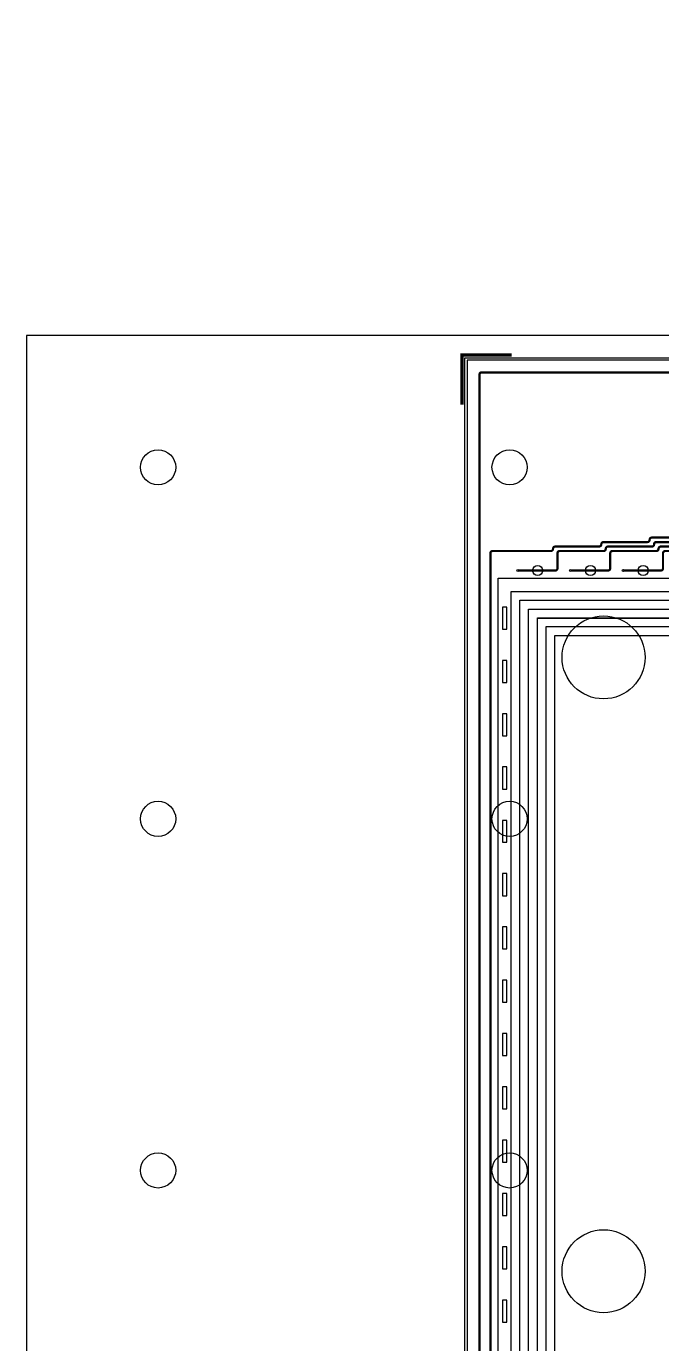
# Model space of a CAD drawing. Header units: millimetres. Extents: x 56 to 246, y -259 to -31.
# Drawn here: x 56.5 to 128.8, y -180.7 to -30.8 of the extents above; entities that cross this region are included whole.
import ezdxf

# ---------------------------------------------------------------- set-up
doc = ezdxf.new("R2010")
doc.units = ezdxf.units.MM
doc.header["$MEASUREMENT"] = 0
doc.layers.get('0').update_dxf_attribs({"linetype": 'CONTINUOUS'})
for name, color, linetype in [('17', 1, 'CONTINUOUS'), ('26', 7, 'CONTINUOUS'), ('9B Barrier', 82, 'CONTINUOUS'), ('ACCURACY_EDGE', 102, 'CONTINUOUS'), ('ACTIVE_AREA', 50, 'CONTINUOUS'), ('JITTER_EDGE', 7, 'CONTINUOUS'), ('LINEARITY_EDGE', 193, 'CONTINUOUS'), ('Robot Base', 6, 'CONTINUOUS'), ('SNR_EDGE', 115, 'CONTINUOUS'), ('Y_NODE_CC', 150, 'CONTINUOUS')]:
    doc.layers.add(name, color=color, linetype=linetype)

# ---------------------------------------------------------------- blocks, each defined once
blk = doc.blocks.new('*U2')
blk.add_circle((0, 0), 2)
blk = doc.blocks.new('*U3')
at = {"color": 0, "linetype": 'ByBlock'}
for p in [(0, 0), (40, 0), (80, 0), (120, 0), (160, 0), (0, -40), (40, -40), (80, -40), (120, -40), (160, -40), (0, -80), (40, -80), (80, -80), (120, -80), (160, -80), (0, -120), (40, -120), (80, -120), (120, -120), (160, -120)]:
    blk.add_blockref('*U2', p, dxfattribs=at)

msp = doc.modelspace()

# ---------------------------------------------------------------- linework, layer by layer
at = {"layer": '17', "const_width": 0.254}
for points in [[(162.85, -256.45), (108.32, -256.45, -0.414214), (108.07, -256.19), (108.07, -70.46, -0.414214), (108.32, -70.21), (147.48, -70.21, 0.414214), (147.73, -69.95), (147.73, -55.11, -0.152296), (147.78, -54.97), (150.81, -50.58, 0.152296), (150.85, -50.44), (150.85, -30.97)], [(153.35, -30.97), (153.35, -52.34, -0.152296), (153.31, -52.48), (150.91, -55.95, 0.152296), (150.87, -56.09), (150.87, -88.75, -0.414214), (150.62, -89), (145.96, -89, 0.414214), (145.71, -89.26), (145.71, -89.26, -0.414214), (145.45, -89.51), (140.22, -89.51, 0.414214), (139.96, -89.77), (139.96, -89.77, -0.414214), (139.71, -90.02), (134.72, -90.02, 0.414214), (134.47, -90.27), (134.47, -90.27, -0.414214), (134.21, -90.53), (129.22, -90.53, 0.414214), (128.97, -90.78), (128.97, -92.5, -0.414214), (128.71, -92.75), (124.46, -92.75)], [(109.32, -252.95), (109.32, -90.78, -0.414214), (109.58, -90.53), (116.19, -90.53, 0.414214), (116.45, -90.27), (116.45, -90.27, -0.414214), (116.7, -90.02), (121.69, -90.02, 0.414214), (121.94, -89.77), (121.94, -89.77, -0.414214), (122.2, -89.51), (127.19, -89.51, 0.414214), (127.44, -89.26), (127.44, -89.26, -0.414214), (127.7, -89), (132.69, -89, 0.414214)], [(133.2, -89.51), (128.2, -89.51, 0.414214), (127.95, -89.77), (127.95, -89.77, -0.414214), (127.7, -90.02), (122.71, -90.02, 0.414214), (122.45, -90.27), (122.45, -90.27, -0.414214), (122.2, -90.53), (117.21, -90.53, 0.414214), (116.95, -90.78), (116.95, -92.5, -0.414214), (116.7, -92.75), (112.45, -92.75)], [(133.7, -90.02), (128.71, -90.02, 0.414214), (128.46, -90.27), (128.46, -90.27, -0.414214), (128.2, -90.53), (123.21, -90.53, 0.414214), (122.96, -90.78), (122.96, -92.5, -0.414214), (122.71, -92.75), (118.45, -92.75)]]:
    msp.add_lwpolyline(points, format="xyb", dxfattribs=at)
at = {"layer": '17', "const_width": 0.381}
msp.add_lwpolyline([(111.75, -68.24), (106.1, -68.24), (106.1, -73.89)], dxfattribs=at)
at = {"layer": '17'}
for points in [[(110.7, -96.91), (110.7, -99.41), (111.2, -99.41), (111.2, -96.91)], [(110.7, -102.97), (110.7, -105.48), (111.2, -105.48), (111.2, -102.97)], [(110.7, -109.04), (110.7, -111.54), (111.2, -111.54), (111.2, -109.04)], [(110.7, -115.1), (110.7, -117.61), (111.2, -117.61), (111.2, -115.1)], [(110.7, -121.17), (110.7, -123.67), (111.2, -123.67), (111.2, -121.17)], [(110.7, -127.23), (110.7, -129.74), (111.2, -129.74), (111.2, -127.23)], [(110.7, -133.3), (110.7, -135.8), (111.2, -135.8), (111.2, -133.3)], [(110.7, -139.36), (110.7, -141.87), (111.2, -141.87), (111.2, -139.36)], [(110.7, -145.43), (110.7, -147.93), (111.2, -147.93), (111.2, -145.43)], [(110.7, -151.49), (110.7, -154), (111.2, -154), (111.2, -151.49)], [(110.7, -157.56), (110.7, -160.06), (111.2, -160.06), (111.2, -157.56)], [(110.7, -163.62), (110.7, -166.13), (111.2, -166.13), (111.2, -163.62)], [(110.7, -169.69), (110.7, -172.19), (111.2, -172.19), (111.2, -169.69)], [(110.7, -175.75), (110.7, -178.26), (111.2, -178.26), (111.2, -175.75)]]:
    msp.add_lwpolyline(points, close=True, dxfattribs=at)
for centre, radius in [((112.45, -92.75), 0.127), ((114.7, -92.75), 0.571), ((118.45, -92.75), 0.127), ((120.71, -92.75), 0.571), ((124.46, -92.75), 0.127), ((126.71, -92.75), 0.571)]:
    msp.add_circle(centre, radius, dxfattribs=at)
at = {"layer": '26'}
msp.add_lwpolyline([(145.61, -68.19, -0.415478), (145.25, -68.81), (106.67, -68.81), (106.67, -257.84), (220.03, -257.84), (220.03, -68.81), (180.96, -68.81, -0.415478), (180.59, -68.19)], format="xyb", dxfattribs=at)
at = {"layer": '9B Barrier'}
msp.add_lwpolyline([(106.42, -258.1), (106.42, -68.56), (145.25, -68.56, 0.414214)], format="xyb", dxfattribs=at)
at = {"layer": '9B Barrier', "color": 101}
msp.add_lwpolyline([(203.3, -93.63), (203.3, -254.32), (110.2, -254.32), (110.2, -93.63)], close=True, dxfattribs=at)
at = {"layer": '9B Barrier', "color": 83}
msp.add_lwpolyline([(203.3, -93.63), (203.3, -254.32), (110.2, -254.32), (110.2, -93.63)], close=True, dxfattribs=at)
at = {"layer": 'ACCURACY_EDGE'}
for centre in [(122.2, -102.63), (122.2, -172.47)]:
    msp.add_circle(centre, 4.72, dxfattribs=at)
at = {"layer": 'ACTIVE_AREA'}
msp.add_lwpolyline([(111.67, -95.13), (201.83, -95.13), (201.83, -252.82), (111.67, -252.82)], close=True, dxfattribs=at)
at = {"layer": 'JITTER_EDGE'}
for centre in [(122.2, -102.63), (122.2, -172.47)]:
    msp.add_circle(centre, 4.72, dxfattribs=at)
at = {"layer": 'LINEARITY_EDGE'}
for p, q in [((111.67, -95.13), (201.83, -95.13)), ((111.67, -252.82), (111.67, -95.13)), ((112.67, -96.13), (200.83, -96.13)), ((112.67, -251.82), (112.67, -96.13)), ((113.67, -97.13), (199.83, -97.13)), ((113.67, -250.82), (113.67, -97.13)), ((114.67, -98.13), (198.83, -98.13)), ((114.67, -249.82), (114.67, -98.13)), ((115.67, -99.13), (197.83, -99.13)), ((115.67, -248.82), (115.67, -99.13)), ((116.67, -100.13), (196.83, -100.13)), ((116.67, -247.82), (116.67, -100.13))]:
    msp.add_line(p, q, dxfattribs=at)
at = {"layer": 'Robot Base', "color": 2}
msp.add_lwpolyline([(56.5, -216), (246.5, -216), (246.5, -66), (56.5, -66)], close=True, dxfattribs=at)
at = {"layer": 'SNR_EDGE'}
for centre in [(122.2, -102.63), (122.2, -172.47)]:
    msp.add_circle(centre, 4.72, dxfattribs=at)
at = {"layer": 'Y_NODE_CC'}
msp.add_line((114.7, -98.16), (198.8, -98.16), dxfattribs=at)

# ---------------------------------------------------------------- block references
at = {"layer": 'Robot Base', "color": 2}
msp.add_blockref('*U3', (71.5, -81), dxfattribs=at)

doc.saveas('drawing.dxf')
